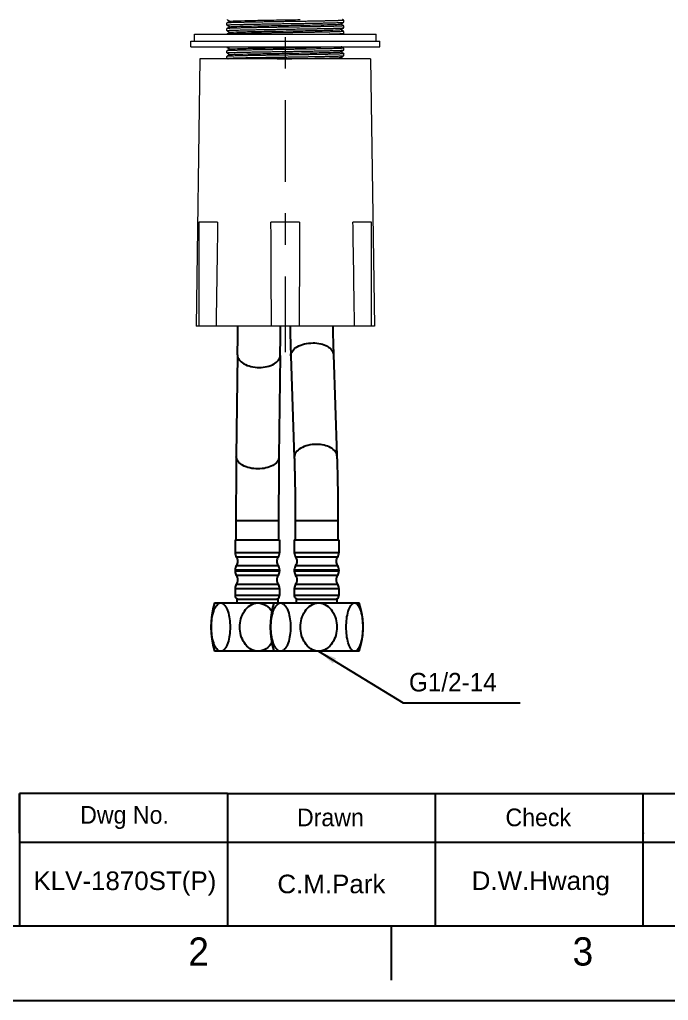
# Model space of a CAD drawing. Extents: x 14045 to 14886, y -16070 to -15475.
# Drawn here: x 14164.9 to 14339.7, y -16070.2 to -15805.8 of the extents above; entities that cross this region are included whole.
import ezdxf

# ---------------------------------------------------------------- set-up
doc = ezdxf.new("R2010")
doc.units = 0
doc.header["$MEASUREMENT"] = 0
doc.linetypes.add('CENTER', pattern=[47.5, 22, -8.5, 8.5, -8.5])
doc.linetypes.add('CENTER2', pattern=[28.575, 19.05, -3.175, 3.175, -3.175])
doc.layers.get('0').update_dxf_attribs({"color": 3, "linetype": 'CONTINUOUS'})
for name, color, linetype in [('CENTER', 1, 'CENTER2'), ('FORM', 7, 'CONTINUOUS'), ('TEXT', 2, 'CONTINUOUS')]:
    doc.layers.add(name, color=color, linetype=linetype)
doc.layers.add('DIM_', color=6, linetype='CONTINUOUS', lineweight=9)
doc.styles.add('Arial Unicode MS', font='ARIALUNI.TTF')
doc.styles.get("Standard").update_dxf_attribs({"font": ''})
doc.styles.get('Standard').set_extended_font_data('Gulim')
doc.dimstyles.new('사본 STANDARD', dxfattribs={"dimscale": 0, "dimtxt": 5, "dimasz": 5, "dimexe": 1.25, "dimexo": 0.625, "dimtad": 3, "dimtoh": 1, "dimdsep": 46, "dimtxsty": 'Standard', "dimcen": 2.5, "dimclrd": 3, "dimclre": 3, "dimclrt": 4, "dimadec": 0, "dimazin": 0, "dimtfac": 1, "dimtmove": 0, "dimatfit": 3, "dimfxl": 1, "dimtolj": 1, "dimtzin": 0, "dimarcsym": 0})

msp = doc.modelspace()

# ---------------------------------------------------------------- linework, layer by layer
at = {"linetype": 'Continuous', "lineweight": 18, "extrusion": (0, 1, 0)}
for p, q in [((14220.75, -15807.27), (14220.75, -15806.74)), ((14220.75, -15807.27), (14220.75, -15807.27)), ((14252.24, -15805.98), (14252.25, -15805.99)), ((14252.24, -15807.48), (14252.25, -15807.49)), ((14252.25, -15806.52), (14252.25, -15805.99)), ((14252.25, -15808.02), (14252.25, -15807.49)), ((14212, -15811.61), (14212, -15809.71)), ((14212, -15809.71), (14261, -15809.71)), ((14220.75, -15808.77), (14220.75, -15808.24)), ((14220.75, -15808.78), (14220.75, -15808.77)), ((14252.24, -15808.98), (14252.25, -15808.99)), ((14252.25, -15809.52), (14252.25, -15808.99)), ((14261, -15811.61), (14261, -15809.71)), ((14211, -15813.11), (14211, -15811.61)), ((14211, -15811.61), (14262, -15811.61)), ((14262, -15813.11), (14262, -15811.61)), ((14211, -15813.11), (14262, -15813.11)), ((14220.75, -15813.27), (14220.75, -15813.11)), ((14220.75, -15813.27), (14220.75, -15813.27)), ((14220.75, -15814.77), (14220.75, -15814.24)), ((14220.75, -15814.78), (14220.75, -15814.77)), ((14252.24, -15813.48), (14252.25, -15813.49)), ((14252.24, -15814.98), (14252.25, -15814.99)), ((14252.25, -15814.02), (14252.25, -15813.49)), ((14252.25, -15815.52), (14252.25, -15814.99)), ((14213.5, -15816.41), (14212.5, -15888.41)), ((14259.5, -15816.41), (14213.5, -15816.41)), ((14220.75, -15816.27), (14220.75, -15815.74)), ((14259.5, -15816.41), (14260.5, -15888.41)), ((14218.26, -15860.41), (14213.23, -15860.41)), ((14213.23, -15860.41), (14213.23, -15888.41)), ((14240.36, -15860.41), (14232.64, -15860.41)), ((14259.77, -15860.41), (14254.74, -15860.41)), ((14259.77, -15888.41), (14259.77, -15860.41)), ((14213.23, -15888.41), (14212.5, -15888.41)), ((14217.83, -15888.41), (14213.23, -15888.41)), ((14232.77, -15888.41), (14217.83, -15888.41)), ((14240.22, -15888.41), (14232.77, -15888.41)), ((14255.17, -15888.41), (14240.22, -15888.41)), ((14259.77, -15888.41), (14255.17, -15888.41)), ((14260.5, -15888.41), (14259.77, -15888.41))]:
    msp.add_line(p, q, dxfattribs=at)
for p, q in [((14223.63, -15896.19), (14223.3, -15923.54)), ((14235.13, -15896.33), (14234.8, -15923.68)), ((14237.99, -15896.45), (14238.92, -15923.8)), ((14249.48, -15896.06), (14250.41, -15923.41)), ((14223.2, -15940.81), (14234.7, -15940.81)), ((14223.2, -15940.81), (14223.2, -15946.05)), ((14234.7, -15940.81), (14234.7, -15946.05)), ((14239.18, -15940.81), (14250.68, -15940.81)), ((14239.18, -15940.81), (14239.18, -15946.05)), ((14250.68, -15940.81), (14250.68, -15946.05)), ((14222.95, -15946.05), (14234.95, -15946.05)), ((14222.95, -15946.05), (14222.95, -15949.49)), ((14234.95, -15946.05), (14234.95, -15949.49)), ((14238.93, -15946.05), (14250.93, -15946.05)), ((14238.93, -15946.05), (14238.93, -15949.49)), ((14250.93, -15946.05), (14250.93, -15949.49)), ((14234.95, -15949.49), (14222.95, -15949.49)), ((14250.93, -15949.49), (14238.93, -15949.49)), ((14234.58, -15950.66), (14223.33, -15950.66)), ((14223.33, -15952.95), (14234.58, -15952.95)), ((14250.56, -15950.66), (14239.31, -15950.66)), ((14239.31, -15952.95), (14250.56, -15952.95)), ((14222.95, -15954.11), (14234.95, -15954.11)), ((14222.95, -15954.11), (14222.95, -15954.49)), ((14234.95, -15954.49), (14222.95, -15954.49)), ((14234.58, -15955.66), (14223.33, -15955.66)), ((14234.95, -15954.11), (14234.95, -15954.49)), ((14238.93, -15954.11), (14250.93, -15954.11)), ((14238.93, -15954.11), (14238.93, -15954.49)), ((14250.93, -15954.49), (14238.93, -15954.49)), ((14250.56, -15955.66), (14239.31, -15955.66)), ((14250.93, -15954.11), (14250.93, -15954.49)), ((14223.33, -15957.95), (14234.58, -15957.95)), ((14239.31, -15957.95), (14250.56, -15957.95)), ((14222.95, -15959.11), (14234.95, -15959.11)), ((14222.95, -15959.11), (14222.95, -15961.05)), ((14234.95, -15959.11), (14234.95, -15961.05)), ((14238.93, -15959.11), (14250.93, -15959.11)), ((14238.93, -15959.11), (14238.93, -15961.05)), ((14250.93, -15959.11), (14250.93, -15961.05)), ((14217.45, -15963.05), (14256.43, -15963.05)), ((14234.95, -15961.05), (14222.95, -15961.05)), ((14223.45, -15962.05), (14234.45, -15962.05)), ((14223.45, -15962.05), (14223.45, -15963.05)), ((14234.45, -15962.05), (14234.45, -15963.05)), ((14250.93, -15961.05), (14238.93, -15961.05)), ((14239.43, -15962.05), (14250.43, -15962.05)), ((14239.43, -15962.05), (14239.43, -15963.05)), ((14250.43, -15962.05), (14250.43, -15963.05)), ((14256.43, -15976.05), (14217.45, -15976.05))]:
    msp.add_line(p, q)
for centre, radius, start, end in [((12955.49, -15881.3), 1268.23, 359.32714, 359.67842), ((12953.27, -15881.28), 1281.95, 359.3272, 359.681), ((14699.43, -15881.25), 461.69, 180.8884, 181.8869), ((14697.21, -15881.31), 447.97, 180.9086, 181.8873), ((15613.9, -15939.77), 1390.7, 179.33118, 180.043), ((15614.04, -15939.77), 1379.34, 179.33143, 180.04331), ((14224.95, -15949.49), 2, 180, 215.6591), ((14232.95, -15949.49), 2, 324.3409, 0), ((14240.93, -15949.49), 2, 180, 215.6591), ((14248.93, -15949.49), 2, 324.3409, 0), ((14224.95, -15954.11), 2, 144.3409, 180), ((14221.7, -15951.82), 2, 0.59, 35.6591), ((14221.7, -15951.78), 2, 324.3409, 359.41), ((14236.2, -15951.82), 2, 144.3409, 179.41), ((14236.2, -15951.78), 2, 180.59, 215.6591), ((14232.95, -15954.11), 2, 0, 35.6591), ((14240.93, -15954.11), 2, 144.3409, 180), ((14237.68, -15951.82), 2, 0.59, 35.6591), ((14237.68, -15951.78), 2, 324.3409, 359.41), ((14252.18, -15951.82), 2, 144.3409, 179.41), ((14252.18, -15951.78), 2, 180.59, 215.6591), ((14248.93, -15954.11), 2, 0, 35.6591), ((14224.95, -15954.49), 2, 180, 215.6591), ((14221.7, -15956.82), 2, 0.59, 35.6591), ((14236.2, -15956.82), 2, 144.3409, 179.41), ((14232.95, -15954.49), 2, 324.3409, 0), ((14240.93, -15954.49), 2, 180, 215.6591), ((14237.68, -15956.82), 2, 0.59, 35.6591), ((14252.18, -15956.82), 2, 144.3409, 179.41), ((14248.93, -15954.49), 2, 324.3409, 0), ((14224.95, -15959.11), 2, 144.3409, 180), ((14221.7, -15956.78), 2, 324.3409, 359.41), ((14236.2, -15956.78), 2, 180.59, 215.6591), ((14232.95, -15959.11), 2, 0, 35.6591), ((14240.93, -15959.11), 2, 144.3409, 180), ((14237.68, -15956.78), 2, 324.3409, 359.41), ((14252.18, -15956.78), 2, 180.59, 215.6591), ((14248.93, -15959.11), 2, 0, 35.6591), ((14238.08, -15969.55), 21.63, 162.5077, 197.4923), ((14223.95, -15961.05), 1, 180, 270), ((14254.06, -15969.55), 21.63, 162.5077, 197.4923), ((14233.95, -15961.05), 1, 270, 0), ((14239.93, -15961.05), 1, 180, 270), ((14249.93, -15961.05), 1, 270, 0), ((14235.81, -15969.55), 21.63, 342.5077, 17.4923)]:
    msp.add_arc(centre, radius, start, end)
at = {"linetype": 'Continuous', "lineweight": 18}
for points, knots in [([(14252.25, -15805.99), (14252.25, -15806), (14252.22, -15806), (14252.15, -15806.02), (14252.11, -15806.02), (14252.06, -15806.03), (14252.03, -15806.03), (14251.99, -15806.03), (14251.97, -15806.03), (14251.84, -15806.04), (14251.71, -15806.05), (14251.41, -15806.07), (14251.24, -15806.07), (14250.94, -15806.09), (14250.84, -15806.09), (14250.67, -15806.1), (14250.61, -15806.1), (14250.5, -15806.1), (14250.44, -15806.1), (14250.13, -15806.11), (14249.87, -15806.12), (14249.29, -15806.14), (14248.99, -15806.14), (14248.34, -15806.16), (14247.99, -15806.17), (14247.58, -15806.18), (14247.53, -15806.18), (14247.44, -15806.18), (14247.3, -15806.18), (14246.96, -15806.19), (14246.67, -15806.2), (14246.07, -15806.21), (14245.66, -15806.22), (14244.81, -15806.23), (14244.37, -15806.24), (14243.8, -15806.25), (14243.68, -15806.25), (14243.45, -15806.25), (14243.33, -15806.26), (14242.98, -15806.26), (14242.74, -15806.27), (14242.03, -15806.28), (14241.55, -15806.29), (14240.56, -15806.3), (14240.07, -15806.31), (14239.31, -15806.32), (14239.06, -15806.32), (14238.67, -15806.33), (14238.48, -15806.33), (14238.29, -15806.34), (14238.16, -15806.34), (14238.09, -15806.34), (14237.51, -15806.35), (14237, -15806.36), (14235.97, -15806.37), (14235.46, -15806.38), (14234.44, -15806.4), (14233.93, -15806.4), (14233.29, -15806.41), (14233.17, -15806.41), (14232.91, -15806.42), (14232.79, -15806.42), (14232.41, -15806.43), (14232.16, -15806.43), (14231.42, -15806.44), (14230.94, -15806.45), (14229.99, -15806.47), (14229.53, -15806.47), (14228.84, -15806.48), (14228.62, -15806.49), (14228.29, -15806.49), (14228.18, -15806.5), (14228.01, -15806.5), (14227.96, -15806.5), (14227.85, -15806.5), (14227.36, -15806.51), (14226.9, -15806.52), (14226.1, -15806.54), (14225.72, -15806.54), (14225, -15806.56), (14224.65, -15806.57), (14224.24, -15806.58), (14224.16, -15806.58), (14224, -15806.58), (14223.76, -15806.59), (14223.54, -15806.59), (14223.11, -15806.61), (14222.85, -15806.61), (14222.37, -15806.63), (14222.15, -15806.64), (14221.85, -15806.65), (14221.76, -15806.65), (14221.65, -15806.66), (14221.63, -15806.66), (14221.58, -15806.66), (14221.56, -15806.66), (14221.5, -15806.66), (14221.46, -15806.67), (14221.27, -15806.68), (14221.15, -15806.68), (14220.95, -15806.7), (14220.87, -15806.71), (14220.79, -15806.72), (14220.76, -15806.73), (14220.75, -15806.73)], [0, 0, 0, 0, 0.031491, 0.031491, 0.047236, 0.047236, 0.055109, 0.055109, 0.062981, 0.062981, 0.094472, 0.094472, 0.125962, 0.125962, 0.141708, 0.141708, 0.14958, 0.14958, 0.157453, 0.157453, 0.188944, 0.188944, 0.220434, 0.220434, 0.251925, 0.251925, 0.255861, 0.255861, 0.259797, 0.26767, 0.283415, 0.283415, 0.314906, 0.314906, 0.346397, 0.346397, 0.354269, 0.354269, 0.362142, 0.362142, 0.377887, 0.377887, 0.409378, 0.409378, 0.440868, 0.440868, 0.456614, 0.456614, 0.464486, 0.468423, 0.468423, 0.472359, 0.472359, 0.50385, 0.50385, 0.53534, 0.53534, 0.566831, 0.566831, 0.574704, 0.574704, 0.582576, 0.582576, 0.598322, 0.598322, 0.629812, 0.629812, 0.661303, 0.661303, 0.677048, 0.677048, 0.684921, 0.684921, 0.688857, 0.688857, 0.692793, 0.724284, 0.724284, 0.755775, 0.755775, 0.787265, 0.787265, 0.795138, 0.795138, 0.80301, 0.818756, 0.818756, 0.850246, 0.850246, 0.881737, 0.881737, 0.897482, 0.897482, 0.901419, 0.901419, 0.905355, 0.905355, 0.913228, 0.913228, 0.944718, 0.944718, 0.976209, 0.976209, 1, 1, 1, 1]), ([(14220.75, -15807.27), (14220.75, -15807.26), (14220.77, -15807.25), (14220.85, -15807.24), (14220.88, -15807.24), (14220.94, -15807.23), (14220.96, -15807.23), (14221.01, -15807.23), (14221.03, -15807.22), (14221.16, -15807.21), (14221.41, -15807.2), (14221.76, -15807.18), (14222.05, -15807.17), (14222.16, -15807.17), (14222.32, -15807.16), (14222.38, -15807.16), (14222.5, -15807.16), (14222.56, -15807.15), (14222.86, -15807.14), (14223.13, -15807.14), (14223.7, -15807.12), (14224.01, -15807.11), (14224.66, -15807.1), (14225.01, -15807.09), (14225.42, -15807.08), (14225.47, -15807.08), (14225.56, -15807.08), (14225.7, -15807.07), (14226.03, -15807.07), (14226.32, -15807.06), (14226.92, -15807.05), (14227.33, -15807.04), (14228.19, -15807.03), (14228.63, -15807.02), (14229.2, -15807.01), (14229.31, -15807.01), (14229.54, -15807), (14229.66, -15807), (14230.01, -15806.99), (14230.25, -15806.99), (14230.97, -15806.98), (14231.45, -15806.97), (14232.43, -15806.96), (14232.93, -15806.95), (14233.69, -15806.94), (14233.94, -15806.93), (14234.32, -15806.93), (14234.52, -15806.92), (14234.71, -15806.92), (14234.84, -15806.92), (14234.9, -15806.92), (14235.48, -15806.91), (14236, -15806.9), (14237.03, -15806.89), (14237.54, -15806.88), (14238.56, -15806.86), (14239.07, -15806.85), (14239.7, -15806.85), (14239.83, -15806.84), (14240.08, -15806.84), (14240.21, -15806.84), (14240.59, -15806.83), (14240.84, -15806.83), (14241.58, -15806.82), (14242.54, -15806.8), (14243.47, -15806.78), (14244.15, -15806.77), (14244.38, -15806.77), (14244.71, -15806.76), (14244.82, -15806.76), (14244.98, -15806.76), (14245.04, -15806.76), (14245.15, -15806.76), (14245.63, -15806.75), (14246.1, -15806.74), (14246.89, -15806.72), (14247.27, -15806.71), (14248, -15806.7), (14248.34, -15806.69), (14248.75, -15806.68), (14248.84, -15806.68), (14249, -15806.67), (14249.23, -15806.67), (14249.45, -15806.66), (14249.88, -15806.65), (14250.15, -15806.64), (14250.63, -15806.63), (14250.85, -15806.62), (14251.15, -15806.61), (14251.24, -15806.6), (14251.35, -15806.6), (14251.37, -15806.6), (14251.41, -15806.6), (14251.43, -15806.6), (14251.49, -15806.59), (14251.53, -15806.59), (14251.72, -15806.58), (14251.85, -15806.57), (14252.05, -15806.56), (14252.12, -15806.55), (14252.21, -15806.54), (14252.23, -15806.53), (14252.24, -15806.52)], [0, 0, 0, 0, 0.031493, 0.031493, 0.04724, 0.04724, 0.055113, 0.055113, 0.062986, 0.062986, 0.094479, 0.125972, 0.125972, 0.141719, 0.141719, 0.149592, 0.149592, 0.157465, 0.157465, 0.188958, 0.188958, 0.220452, 0.220452, 0.251945, 0.251945, 0.255881, 0.255881, 0.259818, 0.267691, 0.283438, 0.283438, 0.314931, 0.314931, 0.346424, 0.346424, 0.354297, 0.354297, 0.36217, 0.36217, 0.377917, 0.377917, 0.40941, 0.40941, 0.440903, 0.440903, 0.45665, 0.45665, 0.464523, 0.46846, 0.46846, 0.472396, 0.472396, 0.503889, 0.503889, 0.535382, 0.535382, 0.566875, 0.566875, 0.574749, 0.574749, 0.582622, 0.582622, 0.598369, 0.598369, 0.629862, 0.661355, 0.661355, 0.677101, 0.677101, 0.684974, 0.684974, 0.688911, 0.688911, 0.692848, 0.724341, 0.724341, 0.755834, 0.755834, 0.787327, 0.787327, 0.7952, 0.7952, 0.803074, 0.81882, 0.81882, 0.850313, 0.850313, 0.881806, 0.881806, 0.897553, 0.897553, 0.901489, 0.901489, 0.905426, 0.905426, 0.913299, 0.913299, 0.944792, 0.944792, 0.976285, 0.976285, 1, 1, 1, 1]), ([(14252.25, -15807.49), (14252.25, -15807.5), (14252.22, -15807.5), (14252.15, -15807.52), (14252.11, -15807.52), (14252.06, -15807.53), (14252.03, -15807.53), (14251.99, -15807.53), (14251.97, -15807.53), (14251.84, -15807.54), (14251.59, -15807.56), (14251.24, -15807.57), (14250.94, -15807.59), (14250.84, -15807.59), (14250.67, -15807.6), (14250.61, -15807.6), (14250.5, -15807.6), (14250.44, -15807.6), (14250.13, -15807.61), (14249.87, -15807.62), (14249.29, -15807.64), (14248.99, -15807.65), (14248.34, -15807.66), (14247.99, -15807.67), (14247.58, -15807.68), (14247.53, -15807.68), (14247.44, -15807.68), (14247.3, -15807.68), (14246.96, -15807.69), (14246.67, -15807.7), (14246.07, -15807.71), (14245.66, -15807.72), (14244.81, -15807.73), (14244.37, -15807.74), (14243.8, -15807.75), (14243.68, -15807.75), (14243.45, -15807.75), (14243.33, -15807.76), (14242.98, -15807.76), (14242.74, -15807.77), (14242.03, -15807.78), (14241.55, -15807.79), (14240.56, -15807.8), (14240.07, -15807.81), (14239.31, -15807.82), (14239.06, -15807.82), (14238.67, -15807.83), (14238.48, -15807.83), (14238.29, -15807.84), (14238.16, -15807.84), (14238.09, -15807.84), (14237.51, -15807.85), (14237, -15807.86), (14235.97, -15807.87), (14235.46, -15807.88), (14234.44, -15807.89), (14233.93, -15807.9), (14233.29, -15807.91), (14233.17, -15807.91), (14232.91, -15807.92), (14232.79, -15807.92), (14232.41, -15807.93), (14232.16, -15807.93), (14231.42, -15807.94), (14230.45, -15807.96), (14229.53, -15807.97), (14228.84, -15807.98), (14228.62, -15807.99), (14228.29, -15807.99), (14228.18, -15808), (14228.01, -15808), (14227.96, -15808), (14227.85, -15808), (14227.36, -15808.01), (14226.9, -15808.02), (14226.1, -15808.04), (14225.72, -15808.04), (14225, -15808.06), (14224.65, -15808.07), (14224.24, -15808.08), (14224.16, -15808.08), (14224, -15808.08), (14223.92, -15808.08), (14223.69, -15808.09), (14223.54, -15808.09), (14223.11, -15808.11), (14222.58, -15808.12), (14222.15, -15808.14), (14221.85, -15808.15), (14221.76, -15808.15), (14221.65, -15808.16), (14221.63, -15808.16), (14221.58, -15808.16), (14221.56, -15808.16), (14221.5, -15808.16), (14221.46, -15808.17), (14221.27, -15808.18), (14221.15, -15808.18), (14220.95, -15808.2), (14220.87, -15808.21), (14220.79, -15808.22), (14220.76, -15808.23), (14220.75, -15808.23)], [0, 0, 0, 0, 0.031503, 0.031503, 0.047255, 0.047255, 0.05513, 0.05513, 0.063006, 0.063006, 0.094509, 0.126012, 0.126012, 0.141764, 0.141764, 0.149639, 0.149639, 0.157515, 0.157515, 0.189018, 0.189018, 0.220521, 0.220521, 0.252024, 0.252024, 0.255962, 0.255962, 0.2599, 0.267776, 0.283527, 0.283527, 0.31503, 0.31503, 0.346533, 0.346533, 0.354409, 0.354409, 0.362285, 0.362285, 0.378036, 0.378036, 0.409539, 0.409539, 0.441042, 0.441042, 0.456794, 0.456794, 0.464669, 0.468607, 0.468607, 0.472545, 0.472545, 0.504048, 0.504048, 0.535551, 0.535551, 0.567054, 0.567054, 0.57493, 0.57493, 0.582806, 0.582806, 0.598557, 0.598557, 0.63006, 0.661563, 0.661563, 0.677315, 0.677315, 0.68519, 0.68519, 0.689128, 0.689128, 0.693066, 0.724569, 0.724569, 0.756072, 0.756072, 0.787575, 0.787575, 0.795451, 0.795451, 0.803327, 0.803327, 0.819078, 0.819078, 0.850581, 0.882084, 0.882084, 0.897836, 0.897836, 0.901774, 0.901774, 0.905711, 0.905711, 0.913587, 0.913587, 0.94509, 0.94509, 0.976593, 0.976593, 1, 1, 1, 1]), ([(14221.59, -15806.25), (14221.59, -15806.25), (14221.65, -15806.21), (14222.64, -15806.15), (14226.39, -15806.05), (14231.79, -15805.95), (14236.79, -15805.87), (14239.66, -15805.83), (14240.51, -15805.81)], [0, 0, 0, 0, 0.005182, 0.22961, 0.454039, 0.678467, 0.902896, 1, 1, 1, 1]), ([(14221.59, -15807.75), (14221.62, -15807.73), (14221.94, -15807.69), (14223.9, -15807.61), (14228.4, -15807.51), (14234.23, -15807.41), (14240.43, -15807.32), (14245.99, -15807.22), (14249.99, -15807.12), (14251.26, -15807.05), (14251.4, -15807.01), (14251.4, -15807.01)], [0, 0, 0, 0, 0.055739, 0.187786, 0.319832, 0.451879, 0.583926, 0.715973, 0.84802, 0.980067, 1, 1, 1, 1]), ([(14220.75, -15808.77), (14220.75, -15808.76), (14220.77, -15808.75), (14220.85, -15808.74), (14220.88, -15808.74), (14220.94, -15808.73), (14220.96, -15808.73), (14221.01, -15808.73), (14221.03, -15808.72), (14221.16, -15808.71), (14221.28, -15808.71), (14221.58, -15808.69), (14221.76, -15808.68), (14222.05, -15808.67), (14222.16, -15808.67), (14222.32, -15808.66), (14222.38, -15808.66), (14222.5, -15808.66), (14222.56, -15808.65), (14222.86, -15808.64), (14223.13, -15808.64), (14223.7, -15808.62), (14224.01, -15808.61), (14224.66, -15808.6), (14225.01, -15808.59), (14225.42, -15808.58), (14225.47, -15808.58), (14225.56, -15808.58), (14225.7, -15808.57), (14226.03, -15808.57), (14226.32, -15808.56), (14226.92, -15808.55), (14227.33, -15808.54), (14228.19, -15808.53), (14228.63, -15808.52), (14229.2, -15808.51), (14229.31, -15808.51), (14229.54, -15808.5), (14229.66, -15808.5), (14230.01, -15808.5), (14230.25, -15808.49), (14230.97, -15808.48), (14231.45, -15808.47), (14232.43, -15808.46), (14232.93, -15808.45), (14233.69, -15808.44), (14233.94, -15808.43), (14234.32, -15808.43), (14234.52, -15808.42), (14234.71, -15808.42), (14234.84, -15808.42), (14234.9, -15808.42), (14235.48, -15808.41), (14236, -15808.4), (14237.03, -15808.39), (14237.54, -15808.38), (14238.56, -15808.36), (14239.07, -15808.35), (14239.7, -15808.34), (14239.83, -15808.34), (14240.08, -15808.34), (14240.21, -15808.34), (14240.59, -15808.33), (14240.84, -15808.33), (14241.58, -15808.32), (14242.06, -15808.31), (14243.01, -15808.29), (14243.47, -15808.28), (14244.15, -15808.27), (14244.38, -15808.27), (14244.71, -15808.26), (14244.82, -15808.26), (14244.98, -15808.26), (14245.04, -15808.26), (14245.15, -15808.25), (14245.63, -15808.25), (14246.1, -15808.24), (14246.89, -15808.22), (14247.27, -15808.21), (14248, -15808.2), (14248.34, -15808.19), (14248.75, -15808.18), (14248.84, -15808.18), (14249, -15808.18), (14249.23, -15808.17), (14249.45, -15808.16), (14249.88, -15808.15), (14250.41, -15808.14), (14250.85, -15808.12), (14251.15, -15808.11), (14251.24, -15808.11), (14251.35, -15808.1), (14251.37, -15808.1), (14251.41, -15808.1), (14251.43, -15808.1), (14251.49, -15808.09), (14251.53, -15808.09), (14251.72, -15808.08), (14251.85, -15808.07), (14252.05, -15808.06), (14252.12, -15808.05), (14252.22, -15808.03), (14252.25, -15808.03), (14252.25, -15808.02)], [0, 0, 0, 0, 0.03125, 0.03125, 0.046875, 0.046875, 0.054687, 0.054687, 0.0625, 0.0625, 0.09375, 0.09375, 0.125, 0.125, 0.140625, 0.140625, 0.148437, 0.148437, 0.15625, 0.15625, 0.1875, 0.1875, 0.21875, 0.21875, 0.25, 0.25, 0.253906, 0.253906, 0.257812, 0.265625, 0.28125, 0.28125, 0.3125, 0.3125, 0.34375, 0.34375, 0.351562, 0.351562, 0.359375, 0.359375, 0.375, 0.375, 0.40625, 0.40625, 0.4375, 0.4375, 0.453125, 0.453125, 0.460938, 0.464844, 0.464844, 0.46875, 0.46875, 0.5, 0.5, 0.53125, 0.53125, 0.5625, 0.5625, 0.570313, 0.570313, 0.578125, 0.578125, 0.59375, 0.59375, 0.625, 0.625, 0.65625, 0.65625, 0.671875, 0.671875, 0.679688, 0.679688, 0.683594, 0.683594, 0.6875, 0.71875, 0.71875, 0.75, 0.75, 0.78125, 0.78125, 0.789063, 0.789063, 0.796875, 0.8125, 0.8125, 0.84375, 0.875, 0.875, 0.890625, 0.890625, 0.894531, 0.894531, 0.898438, 0.898438, 0.90625, 0.90625, 0.9375, 0.9375, 0.96875, 0.96875, 1, 1, 1, 1]), ([(14252.25, -15808.99), (14252.25, -15809), (14252.22, -15809), (14252.15, -15809.02), (14252.11, -15809.02), (14252.06, -15809.03), (14252.03, -15809.03), (14251.99, -15809.03), (14251.97, -15809.03), (14251.84, -15809.04), (14251.71, -15809.05), (14251.41, -15809.07), (14251.24, -15809.07), (14250.94, -15809.09), (14250.84, -15809.09), (14250.67, -15809.1), (14250.61, -15809.1), (14250.5, -15809.1), (14250.44, -15809.1), (14250.13, -15809.11), (14249.87, -15809.12), (14249.29, -15809.14), (14248.99, -15809.14), (14248.34, -15809.16), (14247.99, -15809.17), (14247.58, -15809.18), (14247.53, -15809.18), (14247.44, -15809.18), (14247.3, -15809.18), (14246.96, -15809.19), (14246.67, -15809.2), (14246.07, -15809.21), (14245.66, -15809.22), (14244.81, -15809.23), (14244.37, -15809.24), (14243.8, -15809.25), (14243.68, -15809.25), (14243.45, -15809.25), (14243.33, -15809.26), (14242.98, -15809.26), (14242.74, -15809.27), (14242.03, -15809.28), (14241.55, -15809.29), (14240.56, -15809.3), (14240.07, -15809.31), (14239.31, -15809.32), (14239.06, -15809.32), (14238.67, -15809.33), (14238.48, -15809.33), (14238.29, -15809.34), (14238.16, -15809.34), (14238.09, -15809.34), (14237.51, -15809.35), (14237, -15809.36), (14235.97, -15809.37), (14235.46, -15809.38), (14234.44, -15809.4), (14233.93, -15809.4), (14233.29, -15809.41), (14233.17, -15809.41), (14232.91, -15809.42), (14232.79, -15809.42), (14232.41, -15809.43), (14232.16, -15809.43), (14231.42, -15809.44), (14230.94, -15809.45), (14229.99, -15809.46), (14229.53, -15809.47), (14228.84, -15809.48), (14228.62, -15809.49), (14228.29, -15809.49), (14228.18, -15809.5), (14228.01, -15809.5), (14227.96, -15809.5), (14227.85, -15809.5), (14227.36, -15809.51), (14226.9, -15809.52), (14226.1, -15809.54), (14225.72, -15809.54), (14225, -15809.56), (14224.65, -15809.57), (14224.24, -15809.58), (14224.16, -15809.58), (14224, -15809.58), (14223.76, -15809.59), (14223.54, -15809.59), (14223.11, -15809.61), (14222.58, -15809.62), (14222.15, -15809.64), (14221.85, -15809.65), (14221.76, -15809.65), (14221.65, -15809.66), (14221.63, -15809.66), (14221.58, -15809.66), (14221.56, -15809.66), (14221.5, -15809.66), (14221.46, -15809.67), (14221.27, -15809.68), (14221.15, -15809.68), (14220.96, -15809.7), (14220.88, -15809.71), (14220.83, -15809.71)], [0, 0, 0, 0, 0.032321, 0.032321, 0.048482, 0.048482, 0.056562, 0.056562, 0.064642, 0.064642, 0.096963, 0.096963, 0.129285, 0.129285, 0.145445, 0.145445, 0.153525, 0.153525, 0.161606, 0.161606, 0.193927, 0.193927, 0.226248, 0.226248, 0.258569, 0.258569, 0.262609, 0.262609, 0.266649, 0.27473, 0.29089, 0.29089, 0.323211, 0.323211, 0.355533, 0.355533, 0.363613, 0.363613, 0.371693, 0.371693, 0.387854, 0.387854, 0.420175, 0.420175, 0.452496, 0.452496, 0.468657, 0.468657, 0.476737, 0.480777, 0.480777, 0.484817, 0.484817, 0.517138, 0.517138, 0.549459, 0.549459, 0.581781, 0.581781, 0.589861, 0.589861, 0.597941, 0.597941, 0.614102, 0.614102, 0.646423, 0.646423, 0.678744, 0.678744, 0.694905, 0.694905, 0.702985, 0.702985, 0.707025, 0.707025, 0.711065, 0.743386, 0.743386, 0.775707, 0.775707, 0.808029, 0.808029, 0.816109, 0.816109, 0.824189, 0.84035, 0.84035, 0.872671, 0.904992, 0.904992, 0.921153, 0.921153, 0.925193, 0.925193, 0.929233, 0.929233, 0.937313, 0.937313, 0.969634, 0.969634, 1, 1, 1, 1]), ([(14221.59, -15809.25), (14221.64, -15809.22), (14222.36, -15809.16), (14225.5, -15809.07), (14230.63, -15808.97), (14236.73, -15808.87), (14242.8, -15808.78), (14247.82, -15808.68), (14250.73, -15808.59), (14251.36, -15808.53), (14251.4, -15808.51)], [0, 0, 0, 0, 0.10881, 0.240857, 0.372904, 0.50495, 0.636997, 0.769044, 0.901091, 1, 1, 1, 1]), ([(14247.28, -15809.71), (14247.4, -15809.71), (14247.52, -15809.71), (14248, -15809.7), (14248.34, -15809.69), (14248.75, -15809.68), (14248.84, -15809.68), (14249, -15809.68), (14249.23, -15809.67), (14249.45, -15809.66), (14249.88, -15809.65), (14250.15, -15809.64), (14250.63, -15809.63), (14250.85, -15809.62), (14251.15, -15809.61), (14251.24, -15809.6), (14251.35, -15809.6), (14251.37, -15809.6), (14251.41, -15809.6), (14251.43, -15809.6), (14251.49, -15809.59), (14251.53, -15809.59), (14251.72, -15809.58), (14251.85, -15809.57), (14252.05, -15809.56), (14252.12, -15809.55), (14252.21, -15809.54), (14252.23, -15809.53), (14252.24, -15809.52)], [0, 0, 0, 0, 0.039898, 0.039898, 0.163806, 0.163806, 0.194783, 0.194783, 0.22576, 0.287714, 0.287714, 0.411622, 0.411622, 0.535529, 0.535529, 0.597483, 0.597483, 0.612972, 0.612972, 0.62846, 0.62846, 0.659437, 0.659437, 0.783345, 0.783345, 0.907253, 0.907253, 1, 1, 1, 1]), ([(14220.75, -15813.27), (14220.75, -15813.26), (14220.77, -15813.25), (14220.85, -15813.24), (14220.88, -15813.24), (14220.94, -15813.23), (14220.96, -15813.23), (14221.01, -15813.23), (14221.03, -15813.22), (14221.16, -15813.21), (14221.28, -15813.21), (14221.58, -15813.19), (14221.76, -15813.18), (14222.05, -15813.17), (14222.16, -15813.17), (14222.32, -15813.16), (14222.38, -15813.16), (14222.5, -15813.15), (14222.56, -15813.15), (14222.86, -15813.14), (14223.13, -15813.14), (14223.59, -15813.12), (14223.78, -15813.12), (14223.97, -15813.11)], [0, 0, 0, 0, 0.151046, 0.151046, 0.226569, 0.226569, 0.26433, 0.26433, 0.302092, 0.302092, 0.453138, 0.453138, 0.604184, 0.604184, 0.679707, 0.679707, 0.717468, 0.717468, 0.75523, 0.75523, 0.906276, 0.906276, 1, 1, 1, 1]), ([(14252.25, -15813.49), (14252.25, -15813.5), (14252.22, -15813.5), (14252.15, -15813.52), (14252.11, -15813.52), (14252.06, -15813.53), (14252.03, -15813.53), (14251.99, -15813.53), (14251.97, -15813.53), (14251.84, -15813.54), (14251.59, -15813.56), (14251.24, -15813.57), (14250.94, -15813.59), (14250.84, -15813.59), (14250.67, -15813.6), (14250.61, -15813.6), (14250.5, -15813.6), (14250.44, -15813.6), (14250.13, -15813.61), (14249.87, -15813.62), (14249.29, -15813.64), (14248.99, -15813.65), (14248.34, -15813.66), (14247.99, -15813.67), (14247.58, -15813.68), (14247.53, -15813.68), (14247.44, -15813.68), (14247.3, -15813.68), (14246.96, -15813.69), (14246.67, -15813.7), (14246.07, -15813.71), (14245.66, -15813.72), (14244.81, -15813.73), (14244.37, -15813.74), (14243.8, -15813.75), (14243.68, -15813.75), (14243.45, -15813.75), (14243.33, -15813.76), (14242.98, -15813.76), (14242.74, -15813.77), (14242.03, -15813.78), (14241.55, -15813.79), (14240.56, -15813.8), (14240.07, -15813.81), (14239.31, -15813.82), (14239.06, -15813.82), (14238.67, -15813.83), (14238.48, -15813.83), (14238.29, -15813.84), (14238.16, -15813.84), (14238.09, -15813.84), (14237.51, -15813.85), (14237, -15813.86), (14235.97, -15813.87), (14235.46, -15813.88), (14234.44, -15813.89), (14233.93, -15813.9), (14233.29, -15813.91), (14233.17, -15813.91), (14232.91, -15813.92), (14232.79, -15813.92), (14232.41, -15813.93), (14232.16, -15813.93), (14231.42, -15813.94), (14230.45, -15813.96), (14229.53, -15813.97), (14228.84, -15813.98), (14228.62, -15813.99), (14228.29, -15813.99), (14228.18, -15814), (14228.01, -15814), (14227.96, -15814), (14227.85, -15814), (14227.36, -15814.01), (14226.9, -15814.02), (14226.1, -15814.04), (14225.72, -15814.04), (14225, -15814.06), (14224.65, -15814.07), (14224.24, -15814.08), (14224.16, -15814.08), (14224, -15814.08), (14223.92, -15814.08), (14223.69, -15814.09), (14223.54, -15814.09), (14223.11, -15814.11), (14222.58, -15814.12), (14222.15, -15814.14), (14221.85, -15814.15), (14221.76, -15814.15), (14221.65, -15814.16), (14221.63, -15814.16), (14221.58, -15814.16), (14221.56, -15814.16), (14221.5, -15814.16), (14221.46, -15814.17), (14221.27, -15814.18), (14221.15, -15814.18), (14220.95, -15814.2), (14220.87, -15814.21), (14220.79, -15814.22), (14220.76, -15814.23), (14220.75, -15814.23)], [0, 0, 0, 0, 0.031502, 0.031502, 0.047252, 0.047252, 0.055128, 0.055128, 0.063003, 0.063003, 0.094505, 0.126006, 0.126006, 0.141757, 0.141757, 0.149632, 0.149632, 0.157508, 0.157508, 0.189009, 0.189009, 0.220511, 0.220511, 0.252012, 0.252012, 0.25595, 0.25595, 0.259888, 0.267763, 0.283514, 0.283514, 0.315015, 0.315015, 0.346517, 0.346517, 0.354392, 0.354392, 0.362267, 0.362267, 0.378018, 0.378018, 0.40952, 0.40952, 0.441021, 0.441021, 0.456772, 0.456772, 0.464647, 0.468585, 0.468585, 0.472523, 0.472523, 0.504024, 0.504024, 0.535526, 0.535526, 0.567027, 0.567027, 0.574903, 0.574903, 0.582778, 0.582778, 0.598529, 0.598529, 0.63003, 0.661532, 0.661532, 0.677283, 0.677283, 0.685158, 0.685158, 0.689096, 0.689096, 0.693033, 0.724535, 0.724535, 0.756036, 0.756036, 0.787538, 0.787538, 0.795413, 0.795413, 0.803289, 0.803289, 0.819039, 0.819039, 0.850541, 0.882042, 0.882042, 0.897793, 0.897793, 0.901731, 0.901731, 0.905669, 0.905669, 0.913544, 0.913544, 0.945045, 0.945045, 0.976547, 0.976547, 1, 1, 1, 1]), ([(14220.75, -15814.77), (14220.75, -15814.76), (14220.77, -15814.75), (14220.85, -15814.74), (14220.88, -15814.74), (14220.94, -15814.73), (14220.96, -15814.73), (14221.01, -15814.73), (14221.03, -15814.72), (14221.16, -15814.71), (14221.41, -15814.7), (14221.76, -15814.68), (14222.05, -15814.67), (14222.16, -15814.67), (14222.32, -15814.66), (14222.38, -15814.66), (14222.5, -15814.66), (14222.56, -15814.65), (14222.86, -15814.64), (14223.13, -15814.64), (14223.7, -15814.62), (14224.01, -15814.61), (14224.66, -15814.6), (14225.01, -15814.59), (14225.42, -15814.58), (14225.47, -15814.58), (14225.56, -15814.58), (14225.7, -15814.57), (14226.03, -15814.57), (14226.32, -15814.56), (14226.92, -15814.55), (14227.33, -15814.54), (14228.19, -15814.53), (14228.63, -15814.52), (14229.2, -15814.51), (14229.31, -15814.51), (14229.54, -15814.5), (14229.66, -15814.5), (14230.01, -15814.5), (14230.25, -15814.49), (14230.97, -15814.48), (14231.45, -15814.47), (14232.43, -15814.46), (14232.93, -15814.45), (14233.69, -15814.44), (14233.94, -15814.43), (14234.32, -15814.43), (14234.52, -15814.42), (14234.71, -15814.42), (14234.84, -15814.42), (14234.9, -15814.42), (14235.48, -15814.41), (14236, -15814.4), (14237.03, -15814.39), (14237.54, -15814.38), (14238.56, -15814.36), (14239.07, -15814.35), (14239.7, -15814.34), (14239.83, -15814.34), (14240.08, -15814.34), (14240.21, -15814.34), (14240.59, -15814.33), (14240.84, -15814.33), (14241.58, -15814.32), (14242.06, -15814.31), (14243.01, -15814.29), (14243.47, -15814.28), (14244.15, -15814.27), (14244.38, -15814.27), (14244.71, -15814.26), (14244.82, -15814.26), (14244.98, -15814.26), (14245.04, -15814.26), (14245.15, -15814.25), (14245.63, -15814.25), (14246.1, -15814.24), (14246.89, -15814.22), (14247.27, -15814.21), (14248, -15814.2), (14248.34, -15814.19), (14248.75, -15814.18), (14248.84, -15814.18), (14249, -15814.18), (14249.23, -15814.17), (14249.45, -15814.16), (14249.88, -15814.15), (14250.41, -15814.14), (14250.85, -15814.12), (14251.15, -15814.11), (14251.24, -15814.11), (14251.35, -15814.1), (14251.37, -15814.1), (14251.41, -15814.1), (14251.43, -15814.1), (14251.49, -15814.09), (14251.53, -15814.09), (14251.72, -15814.08), (14251.85, -15814.07), (14252.05, -15814.06), (14252.12, -15814.05), (14252.22, -15814.03), (14252.25, -15814.03), (14252.25, -15814.02)], [0, 0, 0, 0, 0.03125, 0.03125, 0.046875, 0.046875, 0.054688, 0.054688, 0.0625, 0.0625, 0.09375, 0.125, 0.125, 0.140625, 0.140625, 0.148438, 0.148438, 0.15625, 0.15625, 0.1875, 0.1875, 0.21875, 0.21875, 0.25, 0.25, 0.253906, 0.253906, 0.257813, 0.265625, 0.28125, 0.28125, 0.3125, 0.3125, 0.34375, 0.34375, 0.351563, 0.351563, 0.359375, 0.359375, 0.375, 0.375, 0.40625, 0.40625, 0.4375, 0.4375, 0.453125, 0.453125, 0.460938, 0.464844, 0.464844, 0.46875, 0.46875, 0.5, 0.5, 0.53125, 0.53125, 0.5625, 0.5625, 0.570313, 0.570313, 0.578125, 0.578125, 0.59375, 0.59375, 0.625, 0.625, 0.65625, 0.65625, 0.671875, 0.671875, 0.679688, 0.679688, 0.683594, 0.683594, 0.6875, 0.71875, 0.71875, 0.75, 0.75, 0.78125, 0.78125, 0.789063, 0.789063, 0.796875, 0.8125, 0.8125, 0.84375, 0.875, 0.875, 0.890625, 0.890625, 0.894531, 0.894531, 0.898438, 0.898438, 0.90625, 0.90625, 0.9375, 0.9375, 0.96875, 0.96875, 1, 1, 1, 1]), ([(14252.25, -15814.99), (14252.25, -15815), (14252.22, -15815), (14252.15, -15815.02), (14252.11, -15815.02), (14252.06, -15815.03), (14252.03, -15815.03), (14251.99, -15815.03), (14251.97, -15815.03), (14251.84, -15815.04), (14251.71, -15815.05), (14251.41, -15815.07), (14251.24, -15815.07), (14250.94, -15815.09), (14250.84, -15815.09), (14250.67, -15815.1), (14250.61, -15815.1), (14250.5, -15815.1), (14250.44, -15815.1), (14250.13, -15815.11), (14249.87, -15815.12), (14249.29, -15815.14), (14248.99, -15815.14), (14248.34, -15815.16), (14247.99, -15815.17), (14247.58, -15815.18), (14247.53, -15815.18), (14247.44, -15815.18), (14247.3, -15815.18), (14246.96, -15815.19), (14246.67, -15815.2), (14246.07, -15815.21), (14245.66, -15815.22), (14244.81, -15815.23), (14244.37, -15815.24), (14243.8, -15815.25), (14243.68, -15815.25), (14243.45, -15815.25), (14243.33, -15815.26), (14242.98, -15815.26), (14242.74, -15815.27), (14242.03, -15815.28), (14241.55, -15815.29), (14240.56, -15815.3), (14240.07, -15815.31), (14239.31, -15815.32), (14239.06, -15815.32), (14238.67, -15815.33), (14238.48, -15815.33), (14238.29, -15815.34), (14238.16, -15815.34), (14238.09, -15815.34), (14237.51, -15815.35), (14237, -15815.36), (14235.97, -15815.37), (14235.46, -15815.38), (14234.44, -15815.4), (14233.93, -15815.4), (14233.29, -15815.41), (14233.17, -15815.41), (14232.91, -15815.42), (14232.79, -15815.42), (14232.41, -15815.43), (14232.16, -15815.43), (14231.42, -15815.44), (14230.94, -15815.45), (14229.99, -15815.46), (14229.53, -15815.47), (14228.84, -15815.48), (14228.62, -15815.49), (14228.29, -15815.49), (14228.18, -15815.5), (14228.01, -15815.5), (14227.96, -15815.5), (14227.85, -15815.5), (14227.36, -15815.51), (14226.9, -15815.52), (14226.1, -15815.54), (14225.72, -15815.54), (14225, -15815.56), (14224.65, -15815.57), (14224.24, -15815.58), (14224.16, -15815.58), (14224, -15815.58), (14223.76, -15815.59), (14223.54, -15815.59), (14223.11, -15815.61), (14222.58, -15815.62), (14222.15, -15815.64), (14221.85, -15815.65), (14221.76, -15815.65), (14221.65, -15815.66), (14221.63, -15815.66), (14221.58, -15815.66), (14221.56, -15815.66), (14221.5, -15815.66), (14221.46, -15815.67), (14221.27, -15815.68), (14221.15, -15815.68), (14220.95, -15815.7), (14220.87, -15815.71), (14220.77, -15815.72), (14220.75, -15815.73), (14220.75, -15815.74)], [0, 0, 0, 0, 0.03125, 0.03125, 0.046875, 0.046875, 0.054688, 0.054688, 0.0625, 0.0625, 0.09375, 0.09375, 0.125, 0.125, 0.140625, 0.140625, 0.148438, 0.148438, 0.15625, 0.15625, 0.1875, 0.1875, 0.21875, 0.21875, 0.25, 0.25, 0.253906, 0.253906, 0.257813, 0.265625, 0.28125, 0.28125, 0.3125, 0.3125, 0.34375, 0.34375, 0.351563, 0.351563, 0.359375, 0.359375, 0.375, 0.375, 0.40625, 0.40625, 0.4375, 0.4375, 0.453125, 0.453125, 0.460938, 0.464844, 0.464844, 0.46875, 0.46875, 0.5, 0.5, 0.53125, 0.53125, 0.5625, 0.5625, 0.570313, 0.570313, 0.578125, 0.578125, 0.59375, 0.59375, 0.625, 0.625, 0.65625, 0.65625, 0.671875, 0.671875, 0.679688, 0.679688, 0.683594, 0.683594, 0.6875, 0.71875, 0.71875, 0.75, 0.75, 0.78125, 0.78125, 0.789063, 0.789063, 0.796875, 0.8125, 0.8125, 0.84375, 0.875, 0.875, 0.890625, 0.890625, 0.894531, 0.894531, 0.898438, 0.898438, 0.90625, 0.90625, 0.9375, 0.9375, 0.96875, 0.96875, 1, 1, 1, 1]), ([(14220.81, -15816.25), (14220.81, -15816.25), (14220.82, -15816.25), (14220.85, -15816.24), (14220.88, -15816.24), (14220.94, -15816.23), (14220.96, -15816.23), (14221.01, -15816.23), (14221.03, -15816.22), (14221.16, -15816.21), (14221.41, -15816.2), (14221.76, -15816.18), (14222.05, -15816.17), (14222.16, -15816.17), (14222.32, -15816.16), (14222.38, -15816.16), (14222.5, -15816.16), (14222.56, -15816.15), (14222.86, -15816.14), (14223.13, -15816.14), (14223.7, -15816.12), (14224.01, -15816.11), (14224.66, -15816.1), (14225.01, -15816.09), (14225.42, -15816.08), (14225.47, -15816.08), (14225.56, -15816.08), (14225.7, -15816.07), (14226.03, -15816.07), (14226.32, -15816.06), (14226.92, -15816.05), (14227.33, -15816.04), (14228.19, -15816.03), (14228.63, -15816.02), (14229.2, -15816.01), (14229.31, -15816.01), (14229.54, -15816), (14229.66, -15816), (14230.01, -15815.99), (14230.25, -15815.99), (14230.97, -15815.98), (14231.45, -15815.97), (14232.43, -15815.96), (14232.93, -15815.95), (14233.69, -15815.94), (14233.94, -15815.93), (14234.32, -15815.93), (14234.52, -15815.92), (14234.71, -15815.92), (14234.84, -15815.92), (14234.9, -15815.92), (14235.48, -15815.91), (14236, -15815.9), (14237.03, -15815.89), (14237.54, -15815.88), (14238.56, -15815.86), (14239.07, -15815.86), (14239.7, -15815.85), (14239.83, -15815.84), (14240.08, -15815.84), (14240.21, -15815.84), (14240.59, -15815.83), (14240.84, -15815.83), (14241.58, -15815.82), (14242.54, -15815.8), (14243.47, -15815.78), (14244.15, -15815.77), (14244.38, -15815.77), (14244.71, -15815.76), (14244.82, -15815.76), (14244.98, -15815.76), (14245.04, -15815.76), (14245.15, -15815.76), (14245.2, -15815.75), (14245.69, -15815.75), (14246.1, -15815.74), (14246.89, -15815.72), (14247.27, -15815.71), (14248, -15815.7), (14248.34, -15815.69), (14248.75, -15815.68), (14248.84, -15815.68), (14249, -15815.68), (14249.23, -15815.67), (14249.45, -15815.66), (14249.88, -15815.65), (14250.15, -15815.64), (14250.63, -15815.63), (14250.85, -15815.62), (14251.15, -15815.61), (14251.24, -15815.6), (14251.35, -15815.6), (14251.37, -15815.6), (14251.41, -15815.6), (14251.43, -15815.6), (14251.49, -15815.59), (14251.53, -15815.59), (14251.72, -15815.58), (14251.85, -15815.57), (14252.05, -15815.56), (14252.12, -15815.55), (14252.21, -15815.54), (14252.23, -15815.53), (14252.24, -15815.52)], [0, 0, 0, 0, 0.003177, 0.003177, 0.019384, 0.019384, 0.027488, 0.027488, 0.035592, 0.035592, 0.068007, 0.100422, 0.100422, 0.116629, 0.116629, 0.124733, 0.124733, 0.132836, 0.132836, 0.165251, 0.165251, 0.197666, 0.197666, 0.230081, 0.230081, 0.234133, 0.234133, 0.238185, 0.246289, 0.262496, 0.262496, 0.294911, 0.294911, 0.327326, 0.327326, 0.33543, 0.33543, 0.343533, 0.343533, 0.359741, 0.359741, 0.392156, 0.392156, 0.424571, 0.424571, 0.440778, 0.440778, 0.448882, 0.452934, 0.452934, 0.456986, 0.456986, 0.489401, 0.489401, 0.521816, 0.521816, 0.55423, 0.55423, 0.562334, 0.562334, 0.570438, 0.570438, 0.586645, 0.586645, 0.61906, 0.651475, 0.651475, 0.667683, 0.667683, 0.675786, 0.675786, 0.679838, 0.679838, 0.68389, 0.68389, 0.716305, 0.716305, 0.74872, 0.74872, 0.781135, 0.781135, 0.789239, 0.789239, 0.797342, 0.81355, 0.81355, 0.845965, 0.845965, 0.87838, 0.87838, 0.894587, 0.894587, 0.898639, 0.898639, 0.902691, 0.902691, 0.910795, 0.910795, 0.94321, 0.94321, 0.975625, 0.975625, 1, 1, 1, 1]), ([(14221.59, -15813.75), (14221.62, -15813.73), (14222, -15813.68), (14224.15, -15813.6), (14228.77, -15813.5), (14234.65, -15813.41), (14240.84, -15813.31), (14246.32, -15813.21), (14248.92, -15813.15), (14249.84, -15813.11), (14249.85, -15813.11)], [0, 0, 0, 0, 0.075502, 0.229167, 0.382831, 0.536496, 0.69016, 0.843825, 0.997489, 1, 1, 1, 1]), ([(14221.59, -15815.25), (14221.64, -15815.22), (14222.44, -15815.16), (14225.8, -15815.06), (14231.03, -15814.97), (14237.16, -15814.87), (14243.18, -15814.77), (14248.11, -15814.67), (14250.81, -15814.59), (14251.37, -15814.53), (14251.4, -15814.51)], [0, 0, 0, 0, 0.118049, 0.250062, 0.382075, 0.514089, 0.646102, 0.778116, 0.910129, 1, 1, 1, 1]), ([(14220.97, -15816.31), (14220.89, -15816.3), (14220.84, -15816.3), (14220.78, -15816.29), (14220.77, -15816.28), (14220.75, -15816.28), (14220.75, -15816.27), (14220.75, -15816.27)], [0, 0, 0, 0, 0.5, 0.5, 0.75, 0.75, 1, 1, 1, 1]), ([(14234.32, -15816.41), (14236.06, -15816.39), (14239.9, -15816.32), (14245.35, -15816.23), (14249.59, -15816.13), (14251.18, -15816.06), (14251.39, -15816.02), (14251.4, -15816.01)], [0, 0, 0, 0, 0.209129, 0.450261, 0.691393, 0.932525, 1, 1, 1, 1])]:
    msp.add_open_spline(points, degree=3, knots=knots, dxfattribs=at)
for points, degree in [([(14221.59, -15806.25), (14221.17, -15806.49), (14220.75, -15806.74)], 2), ([(14220.75, -15807.27), (14221.16, -15807.51), (14221.58, -15807.75)], 2), ([(14220.82, -15805.81), (14221.2, -15806.03), (14221.58, -15806.25)], 2), ([(14251.4, -15807.01), (14251.83, -15806.77), (14252.25, -15806.52)], 2), ([(14252.25, -15807.49), (14251.83, -15807.24), (14251.41, -15807)], 2), ([(14252.25, -15805.99), (14252.1, -15805.9), (14251.95, -15805.81)], 2), ([(14221.59, -15807.75), (14221.17, -15807.99), (14220.75, -15808.24)], 2), ([(14220.75, -15808.77), (14221.16, -15809.01), (14221.58, -15809.25)], 2), ([(14221.59, -15809.25), (14221.18, -15809.49), (14220.76, -15809.73)], 2), ([(14251.4, -15808.51), (14251.83, -15808.27), (14252.25, -15808.02)], 2), ([(14252.25, -15808.99), (14251.83, -15808.74), (14251.41, -15808.5)], 2), ([(14251.92, -15809.71), (14252.08, -15809.62), (14252.25, -15809.52)], 2), ([(14220.75, -15813.27), (14221.16, -15813.51), (14221.58, -15813.75)], 2), ([(14221.59, -15813.75), (14221.17, -15813.99), (14220.75, -15814.24)], 2), ([(14220.75, -15814.77), (14221.16, -15815.01), (14221.58, -15815.25)], 2), ([(14221.59, -15815.25), (14221.17, -15815.49), (14220.75, -15815.74)], 2), ([(14251.4, -15814.51), (14251.83, -15814.27), (14252.25, -15814.02)], 2), ([(14251.4, -15816.01), (14251.83, -15815.77), (14252.25, -15815.52)], 2), ([(14252.25, -15814.99), (14251.83, -15814.74), (14251.41, -15814.5)], 2), ([(14252.25, -15813.49), (14251.93, -15813.3), (14251.6, -15813.11)], 2), ([(14220.8, -15816.24), (14220.95, -15816.33), (14221.1, -15816.41)], 2), ([(14252.12, -15816.41), (14251.77, -15816.21), (14251.41, -15816)], 2), ([(14218.26, -15860.41), (14218.21, -15863.75), (14218.11, -15870.28), (14217.97, -15879.58), (14217.87, -15885.52), (14217.83, -15888.41)], 3), ([(14232.77, -15888.41), (14232.76, -15885.52), (14232.72, -15879.58), (14232.68, -15870.28), (14232.65, -15863.75), (14232.64, -15860.41)], 3), ([(14240.36, -15860.41), (14240.35, -15863.75), (14240.32, -15870.28), (14240.27, -15879.58), (14240.24, -15885.52), (14240.22, -15888.41)], 3), ([(14255.17, -15888.41), (14255.12, -15885.52), (14255.03, -15879.58), (14254.89, -15870.28), (14254.79, -15863.75), (14254.74, -15860.41)], 3)]:
    msp.add_open_spline(points, degree=degree, dxfattribs=at)
for points, knots in [([(14237.99, -15896.45), (14237.97, -15895.99), (14238.37, -15894.94), (14239.78, -15893.85), (14241.72, -15893.13), (14243.2, -15892.96), (14243.97, -15892.96)], [0, 0, 0, 0, 0.184443, 0.413679, 0.69289, 1, 1, 1, 1]), ([(14243.97, -15892.96), (14244.67, -15892.96), (14246.01, -15893.1), (14247.78, -15893.72), (14249.08, -15894.7), (14249.47, -15895.64), (14249.48, -15896.06)], [0, 0, 0, 0, 0.3088, 0.585268, 0.812996, 1, 1, 1, 1]), ([(14223.63, -15896.19), (14223.62, -15896.64), (14224.02, -15897.66), (14225.39, -15898.71), (14227.28, -15899.4), (14228.71, -15899.56), (14229.46, -15899.56)], [0, 0, 0, 0, 0.185308, 0.414015, 0.692301, 1, 1, 1, 1]), ([(14229.46, -15899.56), (14230.19, -15899.56), (14231.57, -15899.41), (14233.4, -15898.76), (14234.73, -15897.74), (14235.12, -15896.77), (14235.13, -15896.33)], [0, 0, 0, 0, 0.3083, 0.585609, 0.81378, 1, 1, 1, 1]), ([(14244.9, -15920.31), (14244.13, -15920.31), (14242.65, -15920.47), (14240.71, -15921.19), (14239.3, -15922.29), (14238.9, -15923.34), (14238.92, -15923.8)], [0, 0, 0, 0, 0.30711, 0.586321, 0.815557, 1, 1, 1, 1]), ([(14250.41, -15923.41), (14250.4, -15922.98), (14250.01, -15922.05), (14248.71, -15921.07), (14246.94, -15920.45), (14245.6, -15920.31), (14244.9, -15920.31)], [0, 0, 0, 0, 0.187004, 0.414732, 0.6912, 1, 1, 1, 1]), ([(14229.13, -15926.9), (14228.38, -15926.9), (14226.95, -15926.75), (14225.06, -15926.06), (14223.69, -15925), (14223.29, -15923.99), (14223.3, -15923.54)], [0, 0, 0, 0, 0.307699, 0.585985, 0.814692, 1, 1, 1, 1]), ([(14234.8, -15923.68), (14234.79, -15924.11), (14234.4, -15925.09), (14233.07, -15926.1), (14231.24, -15926.76), (14229.86, -15926.9), (14229.13, -15926.9)], [0, 0, 0, 0, 0.18622, 0.414391, 0.6917, 1, 1, 1, 1]), ([(14238.92, -15923.8), (14238.96, -15925.1), (14239.12, -15930.77), (14239.18, -15936.44), (14239.18, -15940.81)], [0, 0, 0, 0, 0.2284, 1, 1, 1, 1]), ([(14250.41, -15923.41), (14250.46, -15924.74), (14250.62, -15930.54), (14250.68, -15936.34), (14250.68, -15940.81)], [0, 0, 0, 0, 0.22949, 1, 1, 1, 1]), ([(14216.57, -15969.55), (14216.57, -15968.81), (14216.67, -15967.37), (14217.04, -15965.64), (14217.53, -15964.43), (14218.03, -15963.57), (14218.67, -15963.05), (14219.1, -15963.05)], [0, 0, 0, 0, 0.301519, 0.585419, 0.713806, 0.827791, 1, 1, 1, 1]), ([(14219.1, -15963.05), (14219.52, -15963.05), (14220.17, -15963.57), (14220.67, -15964.43), (14221.16, -15965.64), (14221.52, -15967.37), (14221.62, -15968.81), (14221.62, -15969.55)], [0, 0, 0, 0, 0.172211, 0.286185, 0.414574, 0.69849, 1, 1, 1, 1]), ([(14224.26, -15969.55), (14224.26, -15968.8), (14224.45, -15967.3), (14225.36, -15965.23), (14226.91, -15963.55), (14228.41, -15963.05), (14229.15, -15963.05)], [0, 0, 0, 0, 0.250945, 0.501572, 0.751539, 1, 1, 1, 1]), ([(14229.15, -15963.05), (14229.91, -15963.05), (14231.45, -15963.57), (14232.49, -15964.74), (14232.9, -15965.39)], [0, 0, 0, 0, 0.49838, 1, 1, 1, 1]), ([(14232.61, -15969.55), (14232.61, -15968.81), (14232.71, -15967.37), (14233.1, -15965.64), (14233.61, -15964.43), (14234.15, -15963.55), (14234.82, -15963.05), (14235.26, -15963.05)], [0, 0, 0, 0, 0.298582, 0.580396, 0.708471, 0.822979, 1, 1, 1, 1]), ([(14235.26, -15963.05), (14235.7, -15963.05), (14236.38, -15963.55), (14236.91, -15964.43), (14237.43, -15965.64), (14237.81, -15967.37), (14237.92, -15968.81), (14237.92, -15969.55)], [0, 0, 0, 0, 0.177022, 0.29152, 0.419597, 0.701427, 1, 1, 1, 1]), ([(14240.6, -15969.55), (14240.6, -15968.8), (14240.79, -15967.3), (14241.7, -15965.23), (14243.25, -15963.55), (14244.75, -15963.05), (14245.49, -15963.05)], [0, 0, 0, 0, 0.251037, 0.501736, 0.751679, 1, 1, 1, 1]), ([(14245.49, -15963.05), (14246.23, -15963.05), (14247.73, -15963.55), (14249.28, -15965.23), (14250.19, -15967.3), (14250.38, -15968.8), (14250.38, -15969.55)], [0, 0, 0, 0, 0.248332, 0.498271, 0.748955, 1, 1, 1, 1]), ([(14252.92, -15969.55), (14252.92, -15968.81), (14253, -15967.37), (14253.33, -15965.65), (14253.76, -15964.44), (14254.19, -15963.59), (14254.77, -15963.05), (14255.16, -15963.05)], [0, 0, 0, 0, 0.307851, 0.596308, 0.725436, 0.838372, 1, 1, 1, 1]), ([(14255.16, -15963.05), (14255.55, -15963.05), (14256.12, -15963.59), (14256.55, -15964.44), (14256.99, -15965.65), (14257.31, -15967.37), (14257.4, -15968.81), (14257.4, -15969.55)], [0, 0, 0, 0, 0.16163, 0.274555, 0.403685, 0.692158, 1, 1, 1, 1]), ([(14219.1, -15976.05), (14218.67, -15976.05), (14218.03, -15975.54), (14217.53, -15974.67), (14217.04, -15973.46), (14216.67, -15971.73), (14216.57, -15970.29), (14216.57, -15969.55)], [0, 0, 0, 0, 0.172211, 0.286185, 0.414574, 0.69849, 1, 1, 1, 1]), ([(14221.62, -15969.55), (14221.62, -15970.29), (14221.52, -15971.73), (14221.16, -15973.46), (14220.67, -15974.67), (14220.17, -15975.54), (14219.52, -15976.05), (14219.1, -15976.05)], [0, 0, 0, 0, 0.301519, 0.585419, 0.713806, 0.827791, 1, 1, 1, 1]), ([(14229.15, -15976.05), (14228.41, -15976.05), (14226.91, -15975.55), (14225.36, -15973.88), (14224.45, -15971.8), (14224.26, -15970.3), (14224.26, -15969.55)], [0, 0, 0, 0, 0.248459, 0.498422, 0.74906, 1, 1, 1, 1]), ([(14235.26, -15976.05), (14234.82, -15976.05), (14234.15, -15975.55), (14233.61, -15974.67), (14233.1, -15973.46), (14232.71, -15971.74), (14232.61, -15970.29), (14232.61, -15969.55)], [0, 0, 0, 0, 0.177022, 0.29152, 0.419597, 0.701427, 1, 1, 1, 1]), ([(14237.92, -15969.55), (14237.92, -15970.29), (14237.81, -15971.74), (14237.43, -15973.46), (14236.91, -15974.67), (14236.38, -15975.55), (14235.7, -15976.05), (14235.26, -15976.05)], [0, 0, 0, 0, 0.298582, 0.580396, 0.708471, 0.822979, 1, 1, 1, 1]), ([(14245.49, -15976.05), (14244.75, -15976.05), (14243.25, -15975.55), (14241.7, -15973.88), (14240.79, -15971.8), (14240.6, -15970.3), (14240.6, -15969.55)], [0, 0, 0, 0, 0.248332, 0.498271, 0.748955, 1, 1, 1, 1]), ([(14250.38, -15969.55), (14250.38, -15970.3), (14250.19, -15971.8), (14249.28, -15973.88), (14247.73, -15975.55), (14246.23, -15976.05), (14245.49, -15976.05)], [0, 0, 0, 0, 0.251037, 0.501736, 0.751679, 1, 1, 1, 1]), ([(14255.16, -15976.05), (14254.77, -15976.05), (14254.19, -15975.51), (14253.76, -15974.66), (14253.33, -15973.45), (14253, -15971.73), (14252.92, -15970.29), (14252.92, -15969.55)], [0, 0, 0, 0, 0.16163, 0.274555, 0.403685, 0.692158, 1, 1, 1, 1]), ([(14257.4, -15969.55), (14257.4, -15970.29), (14257.31, -15971.73), (14256.99, -15973.45), (14256.55, -15974.66), (14256.12, -15975.51), (14255.55, -15976.05), (14255.16, -15976.05)], [0, 0, 0, 0, 0.307851, 0.596308, 0.725436, 0.838372, 1, 1, 1, 1]), ([(14232.9, -15973.72), (14232.49, -15974.36), (14231.45, -15975.53), (14229.91, -15976.05), (14229.15, -15976.05)], [0, 0, 0, 0, 0.501623, 1, 1, 1, 1])]:
    msp.add_open_spline(points, degree=3, knots=knots)
at = {"layer": 'CENTER', "color": 1, "linetype": 'CENTER', "lineweight": 13}
msp.add_line((14236.5, -15637.51), (14236.5, -15895.41), dxfattribs=at)
at = {"layer": 'FORM', "color": 7, "linetype": 'Continuous'}
for p, q in [((14220.92, -16014.38), (14164.9, -16014.38)), ((14164.9, -16014.38), (14164.9, -16050.13)), ((14164.9, -16025.1), (14164.9, -16014.38)), ((14865.73, -16050.13), (14064.78, -16050.13)), ((14265.02, -16050.13), (14265.02, -16064.69)), ((14044.75, -16070.16), (14885.75, -16070.16))]:
    msp.add_line(p, q, dxfattribs=at)
at = {"layer": 'FORM'}
for p, q in [((14220.92, -16014.38), (14865.73, -16014.38)), ((14220.92, -16014.38), (14220.92, -16050.13)), ((14276.93, -16014.38), (14276.93, -16050.13)), ((14332.95, -16050.13), (14332.95, -16014.38)), ((14164.9, -16027.49), (14722.7, -16027.49))]:
    msp.add_line(p, q, dxfattribs=at)
at = {"layer": 'TEXT'}
msp.add_point((14332.95, -16025.1), dxfattribs=at)

# ---------------------------------------------------------------- texts
at = {"layer": 'DIM_', "color": 4, "insert": (14269.83, -15981.89), "char_height": 5, "attachment_point": 1}
msp.add_mtext_dynamic_manual_height_columns('G1/2-14', width=41.5111, gutter_width=12.5, heights=[0], dxfattribs=at)
at = {"layer": 'FORM', "char_height": 7.63, "attachment_point": 5}
for s, insert in [('2', (14213.14, -16057.01)), ('3', (14316.7, -16057.01))]:
    msp.add_mtext_dynamic_manual_height_columns(s, width=50.0595, gutter_width=12.51, heights=[0], dxfattribs=dict(at, insert=insert))
at = {"layer": 'TEXT', "char_height": 4.768, "attachment_point": 5}
for s, insert in [('Dwg No.', (14193.17, -16020.87)), ('Drawn', (14248.66, -16020.87)), ('Check', (14304.68, -16020.87))]:
    msp.add_mtext_dynamic_manual_height_columns(s, width=56.019, gutter_width=29.8, heights=[0], dxfattribs=dict(at, insert=insert))
at = {"layer": 'TEXT', "char_height": 5, "attachment_point": 5, "style": 'Arial Unicode MS'}
for s, insert in [('KLV-1870ST(P)', (14193.26, -16038.67)), ('C.M.Park', (14248.92, -16038.81)), ('D.W.Hwang', (14305.36, -16038.64))]:
    msp.add_mtext_dynamic_manual_height_columns(s, width=56.019, gutter_width=29.8, heights=[0], dxfattribs=dict(at, insert=insert))

# ---------------------------------------------------------------- leaders
at = {"layer": 'DIM_'}
msp.add_leader([(14245.49, -15976.05), (14268.27, -15989.99), (14299.83, -15989.99)], dimstyle='사본 STANDARD', override={"dimscale": 1, "dimtad": 0}, dxfattribs=at)

doc.saveas('drawing.dxf')
